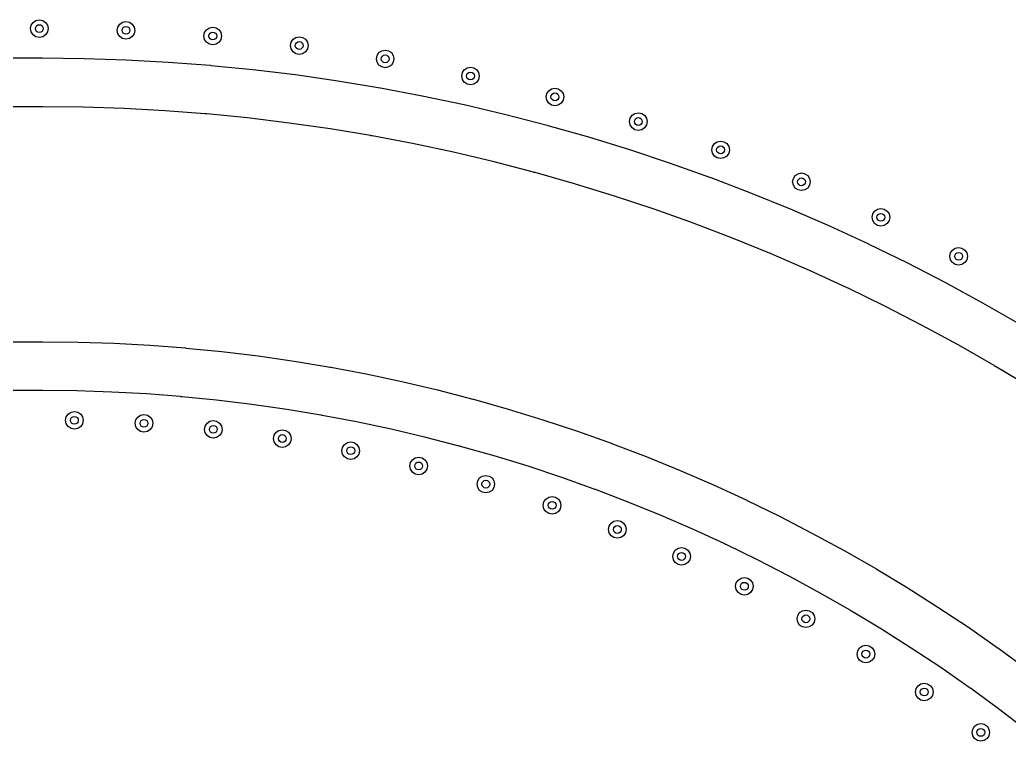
# Model space of a CAD drawing. Extents: x 97 to 313, y -171 to 213.
# Drawn here: x 262.58 to 287.85, y 154.14 to 172.57 of the extents above; entities that cross this region are included whole.
import ezdxf

# ---------------------------------------------------------------- set-up
doc = ezdxf.new("R2010")
doc.units = 0
doc.layers.add('BLACK', color=7, linetype='CONTINUOUS')

msp = doc.modelspace()

# ---------------------------------------------------------------- linework, layer by layer
at = {"layer": 'BLACK', "linetype": 'CONTINUOUS'}
for p, q in [((262.859, 172.345), (262.876, 172.431)), ((262.876, 172.259), (262.859, 172.345)), ((262.876, 172.431), (262.924, 172.504)), ((262.924, 172.504), (262.997, 172.553)), ((262.997, 172.553), (263.084, 172.57)), ((263.084, 172.57), (263.17, 172.553)), ((263.17, 172.553), (263.243, 172.504)), ((263.243, 172.504), (263.291, 172.431)), ((263.291, 172.431), (263.309, 172.345)), ((263.309, 172.345), (263.291, 172.259)), ((265.071, 172.299), (265.088, 172.385)), ((265.088, 172.385), (265.137, 172.458)), ((265.137, 172.458), (265.21, 172.507)), ((265.21, 172.507), (265.296, 172.524)), ((265.296, 172.524), (265.382, 172.507)), ((265.382, 172.507), (265.455, 172.458)), ((265.455, 172.458), (265.504, 172.385)), ((265.504, 172.385), (265.521, 172.299)), ((267.354, 172.314), (267.427, 172.363)), ((267.427, 172.363), (267.513, 172.38)), ((267.513, 172.38), (267.599, 172.363)), ((267.599, 172.363), (267.672, 172.314)), ((262.924, 172.186), (262.876, 172.259)), ((262.997, 172.137), (262.924, 172.186)), ((263.084, 172.12), (262.997, 172.137)), ((263.17, 172.137), (263.084, 172.12)), ((263.243, 172.186), (263.17, 172.137)), ((263.291, 172.259), (263.243, 172.186)), ((265.088, 172.213), (265.071, 172.299)), ((265.137, 172.14), (265.088, 172.213)), ((265.21, 172.091), (265.137, 172.14)), ((265.296, 172.074), (265.21, 172.091)), ((265.382, 172.091), (265.296, 172.074)), ((265.455, 172.14), (265.382, 172.091)), ((265.504, 172.213), (265.455, 172.14)), ((265.521, 172.299), (265.504, 172.213)), ((267.288, 172.155), (267.305, 172.241)), ((267.305, 172.069), (267.288, 172.155)), ((267.305, 172.241), (267.354, 172.314)), ((267.672, 172.314), (267.721, 172.241)), ((267.721, 172.241), (267.738, 172.155)), ((267.738, 172.155), (267.721, 172.069)), ((269.562, 172.071), (269.635, 172.12)), ((269.635, 172.12), (269.721, 172.137)), ((269.721, 172.137), (269.808, 172.12)), ((269.808, 172.12), (269.881, 172.071)), ((267.354, 171.996), (267.305, 172.069)), ((267.427, 171.947), (267.354, 171.996)), ((267.513, 171.93), (267.427, 171.947)), ((267.599, 171.947), (267.513, 171.93)), ((267.672, 171.996), (267.599, 171.947)), ((267.721, 172.069), (267.672, 171.996)), ((269.496, 171.912), (269.514, 171.998)), ((269.514, 171.826), (269.496, 171.912)), ((269.514, 171.998), (269.562, 172.071)), ((269.881, 172.071), (269.929, 171.998)), ((269.929, 171.998), (269.946, 171.912)), ((269.946, 171.912), (269.929, 171.826)), ((238.206, 171.595), (263.154, 171.595)), ((263.154, 171.595), (263.167, 171.595)), ((263.167, 171.595), (263.168, 171.595)), ((263.168, 171.595), (264.229, 171.583)), ((269.562, 171.753), (269.514, 171.826)), ((269.635, 171.704), (269.562, 171.753)), ((269.721, 171.687), (269.635, 171.704)), ((269.808, 171.704), (269.721, 171.687)), ((269.881, 171.753), (269.808, 171.704)), ((269.929, 171.826), (269.881, 171.753)), ((271.691, 171.571), (271.708, 171.658)), ((271.708, 171.658), (271.757, 171.731)), ((271.757, 171.731), (271.83, 171.779)), ((271.83, 171.779), (271.916, 171.796)), ((271.916, 171.796), (272.002, 171.779)), ((272.002, 171.779), (272.075, 171.731)), ((272.075, 171.731), (272.124, 171.658)), ((272.124, 171.658), (272.141, 171.571)), ((264.229, 171.583), (265.303, 171.548)), ((265.303, 171.548), (266.377, 171.49)), ((266.377, 171.49), (267.448, 171.408)), ((267.448, 171.408), (267.448, 171.408)), ((267.448, 171.408), (267.461, 171.406)), ((267.461, 171.406), (267.461, 171.406)), ((267.461, 171.406), (268.537, 171.3)), ((271.708, 171.485), (271.691, 171.571)), ((271.757, 171.412), (271.708, 171.485)), ((271.83, 171.364), (271.757, 171.412)), ((271.916, 171.346), (271.83, 171.364)), ((272.002, 171.364), (271.916, 171.346)), ((272.075, 171.412), (272.002, 171.364)), ((272.124, 171.485), (272.075, 171.412)), ((272.141, 171.571), (272.124, 171.485)), ((273.936, 171.293), (274.009, 171.341)), ((274.009, 171.341), (274.095, 171.359)), ((274.095, 171.359), (274.181, 171.341)), ((274.181, 171.341), (274.254, 171.293)), ((268.537, 171.3), (269.623, 171.168)), ((269.623, 171.168), (270.706, 171.013)), ((273.87, 171.134), (273.887, 171.22)), ((273.887, 171.047), (273.87, 171.134)), ((273.887, 171.22), (273.936, 171.293)), ((274.254, 171.293), (274.303, 171.22)), ((274.303, 171.22), (274.32, 171.134)), ((274.32, 171.134), (274.303, 171.047)), ((270.706, 171.013), (271.786, 170.833)), ((271.786, 170.833), (271.786, 170.833)), ((271.786, 170.833), (271.799, 170.83)), ((271.799, 170.83), (271.799, 170.83)), ((271.799, 170.83), (272.861, 170.629)), ((273.936, 170.974), (273.887, 171.047)), ((274.009, 170.926), (273.936, 170.974)), ((274.095, 170.909), (274.009, 170.926)), ((274.181, 170.926), (274.095, 170.909)), ((274.254, 170.974), (274.181, 170.926)), ((274.303, 171.047), (274.254, 170.974)), ((272.861, 170.629), (273.931, 170.402)), ((276.026, 170.6), (276.043, 170.686)), ((276.043, 170.513), (276.026, 170.6)), ((276.043, 170.686), (276.092, 170.759)), ((276.092, 170.759), (276.165, 170.807)), ((276.165, 170.807), (276.251, 170.825)), ((276.251, 170.825), (276.337, 170.807)), ((276.337, 170.807), (276.41, 170.759)), ((276.41, 170.759), (276.459, 170.686)), ((276.459, 170.686), (276.476, 170.6)), ((276.476, 170.6), (276.459, 170.513)), ((263.154, 170.345), (238.206, 170.345)), ((263.175, 170.348), (263.154, 170.345)), ((264.202, 170.337), (263.175, 170.348)), ((265.249, 170.302), (264.202, 170.337)), ((273.931, 170.402), (274.996, 170.15)), ((276.092, 170.44), (276.043, 170.513)), ((276.165, 170.392), (276.092, 170.44)), ((276.251, 170.375), (276.165, 170.392)), ((276.337, 170.392), (276.251, 170.375)), ((276.41, 170.44), (276.337, 170.392)), ((276.459, 170.513), (276.41, 170.44)), ((266.295, 170.245), (265.249, 170.302)), ((267.314, 170.167), (266.295, 170.245)), ((267.333, 170.163), (267.314, 170.167)), ((267.358, 170.164), (267.333, 170.163)), ((268.401, 170.061), (267.358, 170.164)), ((274.996, 170.15), (276.055, 169.875)), ((278.174, 170.056), (278.223, 170.129)), ((278.223, 170.129), (278.296, 170.178)), ((278.296, 170.178), (278.382, 170.195)), ((278.382, 170.195), (278.468, 170.178)), ((278.468, 170.178), (278.541, 170.129)), ((278.541, 170.129), (278.59, 170.056)), ((269.46, 169.932), (268.401, 170.061)), ((270.515, 169.78), (269.46, 169.932)), ((276.055, 169.875), (276.055, 169.875)), ((276.055, 169.875), (276.055, 169.875)), ((276.055, 169.875), (276.068, 169.872)), ((276.068, 169.872), (276.068, 169.872)), ((276.068, 169.872), (277.108, 169.577)), ((278.157, 169.97), (278.174, 170.056)), ((278.174, 169.884), (278.157, 169.97)), ((278.223, 169.811), (278.174, 169.884)), ((278.59, 169.884), (278.541, 169.811)), ((278.59, 170.056), (278.607, 169.97)), ((278.607, 169.97), (278.59, 169.884)), ((271.541, 169.61), (270.515, 169.78)), ((271.56, 169.603), (271.541, 169.61)), ((271.585, 169.602), (271.56, 169.603)), ((272.615, 169.407), (271.585, 169.602)), ((277.108, 169.577), (278.154, 169.256)), ((278.296, 169.762), (278.223, 169.811)), ((278.382, 169.745), (278.296, 169.762)), ((278.468, 169.762), (278.382, 169.745)), ((278.541, 169.811), (278.468, 169.762)), ((273.658, 169.185), (272.615, 169.407)), ((280.257, 169.247), (280.274, 169.333)), ((280.274, 169.333), (280.323, 169.406)), ((280.323, 169.406), (280.396, 169.455)), ((280.396, 169.455), (280.482, 169.472)), ((280.482, 169.472), (280.568, 169.455)), ((280.568, 169.455), (280.641, 169.406)), ((280.641, 169.406), (280.69, 169.333)), ((280.69, 169.333), (280.707, 169.247)), ((274.696, 168.94), (273.658, 169.185)), ((278.154, 169.256), (279.192, 168.911)), ((280.274, 169.161), (280.257, 169.247)), ((280.323, 169.088), (280.274, 169.161)), ((280.396, 169.039), (280.323, 169.088)), ((280.641, 169.088), (280.568, 169.039)), ((280.69, 169.161), (280.641, 169.088)), ((280.707, 169.247), (280.69, 169.161)), ((275.703, 168.679), (274.696, 168.94)), ((279.192, 168.911), (280.223, 168.543)), ((280.482, 169.022), (280.396, 169.039)), ((280.568, 169.039), (280.482, 169.022)), ((275.721, 168.671), (275.703, 168.679)), ((275.746, 168.667), (275.721, 168.671)), ((276.755, 168.381), (275.746, 168.667)), ((282.341, 168.517), (282.389, 168.59)), ((282.389, 168.59), (282.462, 168.638)), ((282.462, 168.638), (282.548, 168.656)), ((282.548, 168.656), (282.635, 168.638)), ((282.635, 168.638), (282.708, 168.59)), ((282.708, 168.59), (282.756, 168.517)), ((277.774, 168.068), (276.755, 168.381)), ((280.223, 168.543), (280.235, 168.538)), ((280.235, 168.538), (280.235, 168.538)), ((280.235, 168.538), (281.245, 168.152)), ((282.323, 168.431), (282.341, 168.517)), ((282.341, 168.345), (282.323, 168.431)), ((282.389, 168.272), (282.341, 168.345)), ((282.756, 168.345), (282.708, 168.272)), ((282.756, 168.517), (282.773, 168.431)), ((282.773, 168.431), (282.756, 168.345)), ((278.786, 167.732), (277.774, 168.068)), ((281.245, 168.152), (282.258, 167.739)), ((282.462, 168.223), (282.389, 168.272)), ((282.548, 168.206), (282.462, 168.223)), ((282.635, 168.223), (282.548, 168.206)), ((282.708, 168.272), (282.635, 168.223)), ((279.766, 167.382), (278.786, 167.732)), ((282.258, 167.739), (283.262, 167.304)), ((284.351, 167.524), (284.368, 167.61)), ((284.368, 167.61), (284.417, 167.683)), ((284.417, 167.683), (284.49, 167.732)), ((284.49, 167.732), (284.576, 167.749)), ((284.576, 167.749), (284.662, 167.732)), ((284.662, 167.732), (284.735, 167.683)), ((284.735, 167.683), (284.784, 167.61)), ((284.784, 167.61), (284.801, 167.524)), ((279.783, 167.373), (279.766, 167.382)), ((279.807, 167.367), (279.783, 167.373)), ((280.787, 166.992), (279.807, 167.367)), ((283.262, 167.304), (284.256, 166.846)), ((284.368, 167.438), (284.351, 167.524)), ((284.417, 167.365), (284.368, 167.438)), ((284.49, 167.316), (284.417, 167.365)), ((284.576, 167.299), (284.49, 167.316)), ((284.662, 167.316), (284.576, 167.299)), ((284.735, 167.365), (284.662, 167.316)), ((284.784, 167.438), (284.735, 167.365)), ((284.801, 167.524), (284.784, 167.438)), ((281.774, 166.59), (280.787, 166.992)), ((284.256, 166.846), (284.256, 166.846)), ((284.256, 166.846), (284.258, 166.845)), ((284.258, 166.845), (284.267, 166.84)), ((284.267, 166.84), (284.267, 166.84)), ((284.267, 166.84), (285.239, 166.366)), ((282.753, 166.165), (281.774, 166.59)), ((286.337, 166.527), (286.354, 166.614)), ((286.354, 166.614), (286.403, 166.687)), ((286.403, 166.687), (286.476, 166.735)), ((286.476, 166.735), (286.562, 166.752)), ((286.562, 166.752), (286.648, 166.735)), ((286.648, 166.735), (286.721, 166.687)), ((286.721, 166.687), (286.77, 166.614)), ((286.77, 166.614), (286.787, 166.527)), ((285.239, 166.366), (286.211, 165.865)), ((286.354, 166.441), (286.337, 166.527)), ((286.403, 166.368), (286.354, 166.441)), ((286.476, 166.32), (286.403, 166.368)), ((286.562, 166.302), (286.476, 166.32)), ((286.648, 166.32), (286.562, 166.302)), ((286.721, 166.368), (286.648, 166.32)), ((286.77, 166.441), (286.721, 166.368)), ((286.787, 166.527), (286.77, 166.441)), ((283.697, 165.73), (282.753, 166.165)), ((286.211, 165.865), (287.173, 165.342)), ((283.714, 165.719), (283.697, 165.73)), ((283.738, 165.711), (283.714, 165.719)), ((284.68, 165.251), (283.738, 165.711)), ((287.173, 165.342), (288.122, 164.797)), ((285.628, 164.763), (284.68, 165.251)), ((286.564, 164.253), (285.628, 164.763)), ((238.206, 164.345), (263.154, 164.345)), ((263.154, 164.345), (263.167, 164.345)), ((263.167, 164.345), (263.167, 164.345)), ((263.167, 164.345), (264.071, 164.335)), ((264.071, 164.335), (264.987, 164.305)), ((264.987, 164.305), (265.902, 164.255)), ((265.902, 164.255), (266.816, 164.185)), ((266.816, 164.185), (266.816, 164.185)), ((266.816, 164.185), (266.816, 164.185)), ((266.816, 164.185), (266.829, 164.184)), ((266.829, 164.184), (266.829, 164.184)), ((266.829, 164.184), (267.745, 164.094)), ((267.745, 164.094), (268.671, 163.981)), ((287.467, 163.736), (286.564, 164.253)), ((268.671, 163.981), (269.595, 163.848)), ((269.595, 163.848), (270.515, 163.695)), ((270.515, 163.695), (270.515, 163.695)), ((270.515, 163.695), (270.528, 163.693)), ((270.528, 163.693), (270.528, 163.693)), ((270.528, 163.693), (271.432, 163.521)), ((271.432, 163.521), (272.345, 163.327)), ((287.482, 163.723), (287.467, 163.736)), ((287.505, 163.713), (287.482, 163.723)), ((288.403, 163.172), (287.505, 163.713)), ((272.345, 163.327), (273.253, 163.113)), ((263.154, 163.095), (238.206, 163.095)), ((263.172, 163.097), (263.154, 163.095)), ((264.044, 163.088), (263.172, 163.097)), ((264.933, 163.059), (264.044, 163.088)), ((265.821, 163.01), (264.933, 163.059)), ((266.685, 162.944), (265.821, 163.01)), ((273.253, 163.113), (274.156, 162.879)), ((266.701, 162.941), (266.685, 162.944)), ((266.722, 162.941), (266.701, 162.941)), ((267.608, 162.854), (266.722, 162.941)), ((268.507, 162.745), (267.608, 162.854)), ((269.403, 162.616), (268.507, 162.745)), ((274.156, 162.879), (274.169, 162.875)), ((274.169, 162.875), (274.169, 162.875)), ((274.169, 162.875), (275.054, 162.624)), ((263.772, 162.423), (263.82, 162.496)), ((263.82, 162.496), (263.893, 162.545)), ((263.893, 162.545), (263.979, 162.562)), ((263.979, 162.562), (264.066, 162.545)), ((264.066, 162.545), (264.139, 162.496)), ((264.139, 162.496), (264.187, 162.423)), ((270.273, 162.471), (269.403, 162.616)), ((275.054, 162.624), (275.946, 162.35)), ((263.754, 162.337), (263.772, 162.423)), ((263.772, 162.251), (263.754, 162.337)), ((263.82, 162.178), (263.772, 162.251)), ((264.187, 162.251), (264.139, 162.178)), ((264.187, 162.423), (264.204, 162.337)), ((264.204, 162.337), (264.187, 162.251)), ((265.53, 162.261), (265.548, 162.347)), ((265.548, 162.174), (265.53, 162.261)), ((265.548, 162.347), (265.596, 162.42)), ((265.596, 162.42), (265.669, 162.468)), ((265.669, 162.468), (265.755, 162.486)), ((265.755, 162.486), (265.842, 162.468)), ((265.842, 162.468), (265.915, 162.42)), ((265.915, 162.42), (265.963, 162.347)), ((265.963, 162.347), (265.98, 162.261)), ((265.98, 162.261), (265.963, 162.174)), ((267.318, 162.192), (267.367, 162.265)), ((267.367, 162.265), (267.44, 162.313)), ((267.44, 162.313), (267.526, 162.331)), ((267.526, 162.331), (267.612, 162.313)), ((267.612, 162.313), (267.685, 162.265)), ((267.685, 162.265), (267.733, 162.192)), ((270.29, 162.466), (270.273, 162.471)), ((270.311, 162.464), (270.29, 162.466)), ((271.186, 162.298), (270.311, 162.464)), ((272.072, 162.11), (271.186, 162.298)), ((275.946, 162.35), (276.831, 162.056)), ((263.893, 162.129), (263.82, 162.178)), ((263.979, 162.112), (263.893, 162.129)), ((264.066, 162.129), (263.979, 162.112)), ((264.139, 162.178), (264.066, 162.129)), ((265.596, 162.101), (265.548, 162.174)), ((265.669, 162.053), (265.596, 162.101)), ((265.755, 162.036), (265.669, 162.053)), ((265.842, 162.053), (265.755, 162.036)), ((265.915, 162.101), (265.842, 162.053)), ((265.963, 162.174), (265.915, 162.101)), ((267.301, 162.106), (267.318, 162.192)), ((267.318, 162.019), (267.301, 162.106)), ((267.367, 161.947), (267.318, 162.019)), ((267.733, 162.019), (267.685, 161.947)), ((267.733, 162.192), (267.751, 162.106)), ((267.751, 162.106), (267.733, 162.019)), ((269.08, 161.958), (269.129, 162.031)), ((269.129, 162.031), (269.202, 162.08)), ((269.202, 162.08), (269.288, 162.097)), ((269.288, 162.097), (269.374, 162.08)), ((269.374, 162.08), (269.447, 162.031)), ((269.447, 162.031), (269.496, 161.958)), ((272.953, 161.902), (272.072, 162.11)), ((276.831, 162.056), (277.71, 161.742)), ((267.44, 161.898), (267.367, 161.947)), ((267.526, 161.881), (267.44, 161.898)), ((267.612, 161.898), (267.526, 161.881)), ((267.685, 161.947), (267.612, 161.898)), ((269.063, 161.872), (269.08, 161.958)), ((269.08, 161.786), (269.063, 161.872)), ((269.129, 161.713), (269.08, 161.786)), ((269.496, 161.786), (269.447, 161.713)), ((269.496, 161.958), (269.513, 161.872)), ((269.513, 161.872), (269.496, 161.786)), ((270.878, 161.72), (270.951, 161.769)), ((270.951, 161.769), (271.037, 161.786)), ((271.037, 161.786), (271.123, 161.769)), ((271.123, 161.769), (271.196, 161.72)), ((273.807, 161.681), (272.953, 161.902)), ((277.71, 161.742), (277.71, 161.742)), ((277.71, 161.742), (277.71, 161.742)), ((277.71, 161.742), (277.722, 161.738)), ((277.722, 161.738), (277.722, 161.738)), ((277.722, 161.738), (278.582, 161.409)), ((269.202, 161.664), (269.129, 161.713)), ((269.288, 161.647), (269.202, 161.664)), ((269.374, 161.664), (269.288, 161.647)), ((269.447, 161.713), (269.374, 161.664)), ((270.812, 161.561), (270.829, 161.647)), ((270.829, 161.475), (270.812, 161.561)), ((270.829, 161.647), (270.878, 161.72)), ((271.196, 161.72), (271.245, 161.647)), ((271.245, 161.647), (271.262, 161.561)), ((271.262, 161.561), (271.245, 161.475)), ((273.822, 161.674), (273.807, 161.681)), ((273.829, 161.673), (273.822, 161.674)), ((273.843, 161.671), (273.829, 161.673)), ((274.7, 161.428), (273.843, 161.671)), ((270.878, 161.402), (270.829, 161.475)), ((270.951, 161.353), (270.878, 161.402)), ((271.037, 161.336), (270.951, 161.353)), ((271.123, 161.353), (271.037, 161.336)), ((271.196, 161.402), (271.123, 161.353)), ((271.245, 161.475), (271.196, 161.402)), ((272.547, 161.172), (272.564, 161.258)), ((272.564, 161.258), (272.613, 161.331)), ((272.613, 161.331), (272.686, 161.38)), ((272.686, 161.38), (272.772, 161.397)), ((272.772, 161.397), (272.858, 161.38)), ((272.858, 161.38), (272.931, 161.331)), ((272.931, 161.331), (272.98, 161.258)), ((272.98, 161.258), (272.997, 161.172)), ((275.566, 161.162), (274.7, 161.428)), ((278.582, 161.409), (279.446, 161.057)), ((272.564, 161.086), (272.547, 161.172)), ((272.613, 161.013), (272.564, 161.086)), ((272.686, 160.964), (272.613, 161.013)), ((272.931, 161.013), (272.858, 160.964)), ((272.98, 161.086), (272.931, 161.013)), ((272.997, 161.172), (272.98, 161.086)), ((276.425, 160.876), (275.566, 161.162)), ((279.446, 161.057), (280.302, 160.685)), ((272.772, 160.947), (272.686, 160.964)), ((272.858, 160.964), (272.772, 160.947)), ((274.262, 160.706), (274.279, 160.792)), ((274.279, 160.792), (274.328, 160.865)), ((274.328, 160.865), (274.401, 160.914)), ((274.401, 160.914), (274.487, 160.931)), ((274.487, 160.931), (274.573, 160.914)), ((274.573, 160.914), (274.646, 160.865)), ((274.646, 160.865), (274.694, 160.792)), ((274.694, 160.792), (274.712, 160.706)), ((277.256, 160.58), (276.425, 160.876)), ((274.279, 160.62), (274.262, 160.706)), ((274.328, 160.547), (274.279, 160.62)), ((274.401, 160.498), (274.328, 160.547)), ((274.487, 160.481), (274.401, 160.498)), ((274.573, 160.498), (274.487, 160.481)), ((274.646, 160.547), (274.573, 160.498)), ((274.694, 160.62), (274.646, 160.547)), ((274.712, 160.706), (274.694, 160.62)), ((277.271, 160.572), (277.256, 160.58)), ((277.291, 160.567), (277.271, 160.572)), ((278.124, 160.249), (277.291, 160.567)), ((280.302, 160.685), (281.149, 160.295)), ((275.955, 160.165), (275.972, 160.251)), ((275.972, 160.251), (276.021, 160.324)), ((276.021, 160.324), (276.094, 160.373)), ((276.094, 160.373), (276.18, 160.39)), ((276.18, 160.39), (276.266, 160.373)), ((276.266, 160.373), (276.339, 160.324)), ((276.339, 160.324), (276.388, 160.251)), ((276.388, 160.251), (276.405, 160.165)), ((278.962, 159.907), (278.124, 160.249)), ((281.149, 160.295), (281.149, 160.295)), ((281.149, 160.295), (281.157, 160.291)), ((281.157, 160.291), (281.161, 160.289)), ((281.161, 160.289), (281.161, 160.289)), ((281.161, 160.289), (281.988, 159.886)), ((275.972, 160.079), (275.955, 160.165)), ((276.021, 160.006), (275.972, 160.079)), ((276.094, 159.957), (276.021, 160.006)), ((276.339, 160.006), (276.266, 159.957)), ((276.388, 160.079), (276.339, 160.006)), ((276.405, 160.165), (276.388, 160.079)), ((276.18, 159.94), (276.094, 159.957)), ((276.266, 159.957), (276.18, 159.94)), ((277.639, 159.635), (277.687, 159.708)), ((277.687, 159.708), (277.76, 159.757)), ((277.76, 159.757), (277.847, 159.774)), ((277.847, 159.774), (277.933, 159.757)), ((277.933, 159.757), (278.006, 159.708)), ((278.006, 159.708), (278.054, 159.635)), ((279.792, 159.547), (278.962, 159.907)), ((281.988, 159.886), (282.817, 159.458)), ((277.622, 159.549), (277.639, 159.635)), ((277.639, 159.463), (277.622, 159.549)), ((277.687, 159.39), (277.639, 159.463)), ((278.054, 159.463), (278.006, 159.39)), ((278.054, 159.635), (278.072, 159.549)), ((278.072, 159.549), (278.054, 159.463)), ((280.594, 159.178), (279.792, 159.547)), ((282.817, 159.458), (283.637, 159.012)), ((277.76, 159.341), (277.687, 159.39)), ((277.847, 159.324), (277.76, 159.341)), ((277.933, 159.341), (277.847, 159.324)), ((278.006, 159.39), (277.933, 159.341)), ((279.277, 158.946), (279.326, 159.019)), ((279.326, 159.019), (279.399, 159.068)), ((279.399, 159.068), (279.485, 159.085)), ((279.485, 159.085), (279.571, 159.068)), ((279.571, 159.068), (279.644, 159.019)), ((279.644, 159.019), (279.693, 158.946)), ((280.608, 159.168), (280.594, 159.178)), ((280.628, 159.161), (280.608, 159.168)), ((281.429, 158.771), (280.628, 159.161)), ((283.637, 159.012), (284.446, 158.548)), ((279.26, 158.86), (279.277, 158.946)), ((279.277, 158.774), (279.26, 158.86)), ((279.326, 158.701), (279.277, 158.774)), ((279.399, 158.652), (279.326, 158.701)), ((279.644, 158.701), (279.571, 158.652)), ((279.693, 158.774), (279.644, 158.701)), ((279.693, 158.946), (279.71, 158.86)), ((279.71, 158.86), (279.693, 158.774)), ((282.233, 158.356), (281.429, 158.771)), ((279.485, 158.635), (279.399, 158.652)), ((279.571, 158.652), (279.485, 158.635)), ((284.446, 158.548), (284.446, 158.548)), ((284.446, 158.548), (284.451, 158.545)), ((284.451, 158.545), (284.458, 158.541)), ((284.458, 158.541), (284.458, 158.541)), ((284.458, 158.541), (285.245, 158.066)), ((280.883, 158.184), (280.931, 158.257)), ((280.931, 158.257), (281.004, 158.306)), ((281.004, 158.306), (281.091, 158.323)), ((281.091, 158.323), (281.177, 158.306)), ((281.177, 158.306), (281.25, 158.257)), ((281.25, 158.257), (281.298, 158.184)), ((283.029, 157.923), (282.233, 158.356)), ((280.866, 158.098), (280.883, 158.184)), ((280.883, 158.012), (280.866, 158.098)), ((280.931, 157.939), (280.883, 158.012)), ((281.004, 157.891), (280.931, 157.939)), ((281.25, 157.939), (281.177, 157.891)), ((281.298, 158.012), (281.25, 157.939)), ((281.298, 158.184), (281.316, 158.098)), ((281.316, 158.098), (281.298, 158.012)), ((285.245, 158.066), (286.034, 157.567)), ((281.091, 157.873), (281.004, 157.891)), ((281.177, 157.891), (281.091, 157.873)), ((283.794, 157.484), (283.029, 157.923)), ((282.502, 157.425), (282.575, 157.474)), ((282.575, 157.474), (282.661, 157.491)), ((282.661, 157.491), (282.747, 157.474)), ((282.747, 157.474), (282.82, 157.425)), ((283.807, 157.474), (283.794, 157.484)), ((283.826, 157.465), (283.807, 157.474)), ((283.807, 157.474), (283.807, 157.474)), ((284.589, 157.005), (283.826, 157.465)), ((286.034, 157.567), (286.81, 157.05)), ((282.436, 157.266), (282.453, 157.352)), ((282.453, 157.18), (282.436, 157.266)), ((282.453, 157.352), (282.502, 157.425)), ((282.502, 157.107), (282.453, 157.18)), ((282.82, 157.425), (282.869, 157.352)), ((282.869, 157.18), (282.82, 157.107)), ((282.869, 157.352), (282.886, 157.266)), ((282.886, 157.266), (282.869, 157.18)), ((282.575, 157.058), (282.502, 157.107)), ((282.661, 157.041), (282.575, 157.058)), ((282.747, 157.058), (282.661, 157.041)), ((282.82, 157.107), (282.747, 157.058)), ((285.354, 156.52), (284.589, 157.005)), ((286.81, 157.05), (287.575, 156.515)), ((283.968, 156.365), (283.985, 156.452)), ((283.985, 156.452), (284.034, 156.524)), ((284.034, 156.524), (284.107, 156.573)), ((284.107, 156.573), (284.193, 156.59)), ((284.193, 156.59), (284.279, 156.573)), ((284.279, 156.573), (284.352, 156.524)), ((284.352, 156.524), (284.401, 156.452)), ((284.401, 156.452), (284.418, 156.365)), ((286.108, 156.019), (285.354, 156.52)), ((287.575, 156.515), (287.586, 156.508)), ((287.586, 156.508), (287.586, 156.508)), ((287.586, 156.508), (288.329, 155.964)), ((283.985, 156.279), (283.968, 156.365)), ((284.034, 156.206), (283.985, 156.279)), ((284.107, 156.158), (284.034, 156.206)), ((284.352, 156.206), (284.279, 156.158)), ((284.401, 156.279), (284.352, 156.206)), ((284.418, 156.365), (284.401, 156.279)), ((284.193, 156.14), (284.107, 156.158)), ((284.279, 156.158), (284.193, 156.14)), ((286.831, 155.514), (286.108, 156.019)), ((285.459, 155.397), (285.476, 155.483)), ((285.476, 155.483), (285.525, 155.556)), ((285.525, 155.556), (285.598, 155.605)), ((285.598, 155.605), (285.684, 155.622)), ((285.684, 155.622), (285.77, 155.605)), ((285.77, 155.605), (285.843, 155.556)), ((285.843, 155.556), (285.892, 155.483)), ((285.892, 155.483), (285.909, 155.397)), ((286.843, 155.502), (286.831, 155.514)), ((286.862, 155.492), (286.843, 155.502)), ((287.581, 154.966), (286.862, 155.492)), ((285.476, 155.311), (285.459, 155.397)), ((285.525, 155.238), (285.476, 155.311)), ((285.598, 155.189), (285.525, 155.238)), ((285.684, 155.172), (285.598, 155.189)), ((285.77, 155.189), (285.684, 155.172)), ((285.843, 155.238), (285.77, 155.189)), ((285.892, 155.311), (285.843, 155.238)), ((285.909, 155.397), (285.892, 155.311)), ((288.3, 154.415), (287.581, 154.966)), ((286.904, 154.364), (286.921, 154.45)), ((286.921, 154.45), (286.97, 154.523)), ((286.97, 154.523), (287.043, 154.572)), ((287.043, 154.572), (287.129, 154.589)), ((287.129, 154.589), (287.215, 154.572)), ((287.215, 154.572), (287.288, 154.523)), ((287.288, 154.523), (287.337, 154.45)), ((287.337, 154.45), (287.354, 154.364)), ((286.921, 154.278), (286.904, 154.364)), ((286.97, 154.205), (286.921, 154.278)), ((287.043, 154.156), (286.97, 154.205)), ((287.129, 154.139), (287.043, 154.156)), ((287.215, 154.156), (287.129, 154.139)), ((287.288, 154.205), (287.215, 154.156)), ((287.337, 154.278), (287.288, 154.205)), ((287.354, 154.364), (287.337, 154.278))]:
    msp.add_line(p, q, dxfattribs=at)
at = {"layer": 'BLACK'}
for centre in [(263.084, 172.345), (265.296, 172.299), (267.513, 172.155), (269.721, 171.912), (271.916, 171.571), (274.095, 171.134), (276.251, 170.6), (278.382, 169.97), (280.482, 169.247), (282.548, 168.431), (284.576, 167.524), (286.562, 166.527), (263.979, 162.337), (265.755, 162.261), (267.526, 162.106), (269.288, 161.872), (271.037, 161.561), (272.772, 161.172), (274.487, 160.706), (276.18, 160.165), (277.847, 159.549), (279.485, 158.86), (281.091, 158.098), (282.661, 157.266), (284.193, 156.365), (285.684, 155.397), (287.129, 154.364)]:
    msp.add_circle(centre, 0.1, dxfattribs=at)

doc.saveas('drawing.dxf')
